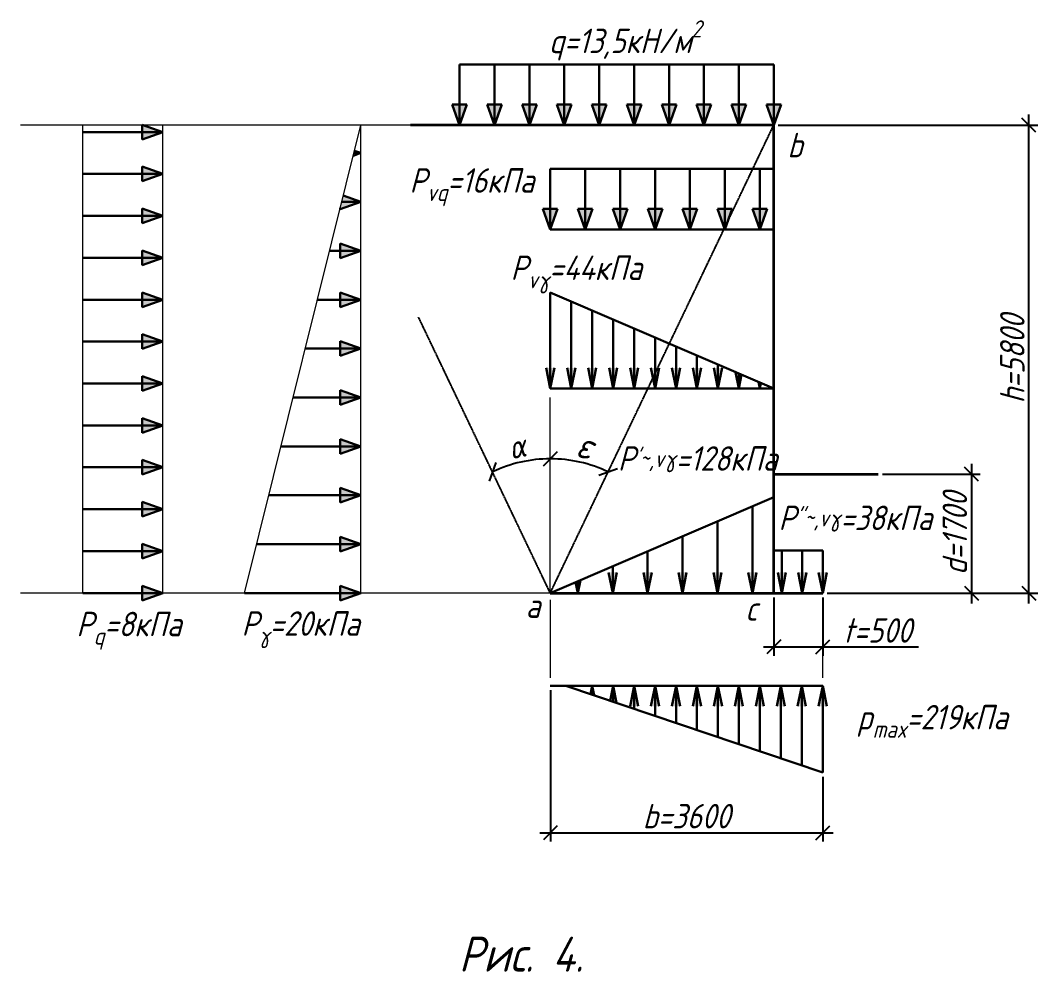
# Model space of a CAD drawing. Header units: millimetres. Extents: x -1004 to 900128, y -352756 to 107728.
# Drawn here: x 450403 to 464970, y -352024 to -338405 of the extents above; entities that cross this region are included whole.
import ezdxf

# ---------------------------------------------------------------- set-up
doc = ezdxf.new("R2010")
doc.units = ezdxf.units.MM
doc.linetypes.add('ACAD_ISO02W100', pattern=[15, 12, -3])
doc.linetypes.add('ACAD_ISO04W100', pattern=[30, 24, -3, 0, -3])
for name, color, linetype, lineweight in [('axles', 152, 'ACAD_ISO04W100', 20), ('basic', 95, 'Continuous', 30), ('hatch', 117, 'ACAD_ISO02W100', 25), ('size', 45, 'Continuous', 20), ('text', 13, 'Continuous', 20), ('thick', 42, 'Continuous', 35), ('thin', 153, 'Continuous', 18)]:
    doc.layers.add(name, color=color, linetype=linetype, lineweight=lineweight)
doc.styles.add('Structures', font='isocpeur.ttf', dxfattribs={"width": 0.85, "oblique": 15})
doc.styles.add('structures 5', font='isocpeur.ttf', dxfattribs={"width": 0.85, "oblique": 15, "height": 5})
doc.dimstyles.new('structures 3.5', dxfattribs={"dimtxt": 3.5, "dimasz": 2, "dimexe": 1.25, "dimexo": 0.625, "dimtad": 1, "dimtxsty": 'Structures', "dimblk": 'OBLIQUE', "dimcen": 2.5, "dimdle": 1.5, "dimadec": 0, "dimazin": 0, "dimtfac": 1, "dimtmove": 0, "dimatfit": 3, "dimfxl": 1, "dimarcsym": 0})

# ---------------------------------------------------------------- blocks, each defined once
blk = doc.blocks.new('_Oblique')
at = {"color": 0, "linetype": 'ByBlock', "lineweight": -2}
blk.add_line((-0.5, -0.5), (0.5, 0.5), dxfattribs=at)
blk = doc.blocks.new('*D1487')
at = {"layer": 'Defpoints', "color": 0, "transparency": 16777216}
for p in [(462687, -344904), (461892, -346604), (464022, -346604)]:
    blk.add_point(p, dxfattribs=at)
at = {"layer": 'size', "color": 0, "lineweight": -2, "transparency": 16777216}
for p, q in [((464022, -344754), (464022, -346754)), ((462749, -344904), (464147, -344904)), ((461954, -346604), (464147, -346604))]:
    blk.add_line(p, q, dxfattribs=at)
at = {"layer": 'size', "color": 0, "lineweight": -2, "transparency": 16777216, "xscale": 200, "yscale": 200, "zscale": 200}
for p, rotation in [((464022, -344904), 90), ((464022, -346604), 270)]:
    blk.add_blockref('_Oblique', p, dxfattribs=dict(at, rotation=rotation))
at = {"layer": 'size', "color": 0, "transparency": 16777216, "insert": (463784, -345754), "char_height": 350, "attachment_point": 5, "rotation": 90, "style": 'Structures'}
blk.add_mtext('d=1700', dxfattribs=at)
blk = doc.blocks.new('*D1488')
at = {"layer": 'Defpoints', "color": 0, "transparency": 16777216}
for p in [(461192, -346604), (461892, -346604), (461892, -347376)]:
    blk.add_point(p, dxfattribs=at)
at = {"layer": 'size', "color": 0, "lineweight": -2, "transparency": 16777216}
for p, q in [((461192, -346667), (461192, -347501)), ((461892, -346667), (461892, -347501)), ((461042, -347376), (461892, -347376)), ((461892, -347376), (463262, -347376))]:
    blk.add_line(p, q, dxfattribs=at)
at = {"layer": 'size', "color": 0, "lineweight": -2, "transparency": 16777216, "xscale": 200, "yscale": 200, "zscale": 200, "rotation": 180}
blk.add_blockref('_Oblique', (461192, -347376), dxfattribs=at)
at = {"layer": 'size', "color": 0, "lineweight": -2, "transparency": 16777216, "xscale": 200, "yscale": 200, "zscale": 200}
blk.add_blockref('_Oblique', (461892, -347376), dxfattribs=at)
at = {"layer": 'size', "color": 0, "transparency": 16777216, "insert": (462677, -347139), "char_height": 350, "attachment_point": 5, "style": 'Structures'}
blk.add_mtext('t=500', dxfattribs=at)
blk = doc.blocks.new('*D1489')
at = {"layer": 'Defpoints', "color": 0, "transparency": 16777216}
for p in [(461192, -339904), (464845, -339904), (461892, -346604)]:
    blk.add_point(p, dxfattribs=at)
at = {"layer": 'size', "color": 0, "lineweight": -2, "transparency": 16777216}
for p, q in [((464845, -346754), (464845, -339754)), ((461254, -339904), (464970, -339904)), ((461954, -346604), (464970, -346604))]:
    blk.add_line(p, q, dxfattribs=at)
at = {"layer": 'size', "color": 0, "lineweight": -2, "transparency": 16777216, "xscale": 200, "yscale": 200, "zscale": 200}
for p, rotation in [((464845, -339904), 90), ((464845, -346604), 270)]:
    blk.add_blockref('_Oblique', p, dxfattribs=dict(at, rotation=rotation))
at = {"layer": 'size', "color": 0, "transparency": 16777216, "insert": (464607, -343254), "char_height": 350, "attachment_point": 5, "rotation": 90, "style": 'Structures'}
blk.add_mtext('h=5800', dxfattribs=at)
blk = doc.blocks.new('*D1490')
at = {"layer": 'Defpoints', "color": 0, "transparency": 16777216}
for p in [(461192, -339904), (457992, -343803), (458276, -344703), (457992, -346604), (457992, -346604)]:
    blk.add_point(p, dxfattribs=at)
at = {"layer": 'size', "color": 0, "lineweight": -2, "transparency": 16777216}
blk.add_arc((457992, -346604), 1922, 64.4703, 90, dxfattribs=at)
at = {"layer": 'size', "color": 0, "lineweight": -2, "transparency": 16777216, "xscale": 200, "yscale": 200, "zscale": 200}
for p, rotation in [((457992, -344682), 179.9999999999999), ((458820, -344870), 334.4703020094668)]:
    blk.add_blockref('_Oblique', p, dxfattribs=dict(at, rotation=rotation))
at = {"layer": 'size', "color": 0, "transparency": 16777216, "insert": (458494, -344489), "char_height": 350, "attachment_point": 5, "rotation": 346.6245, "style": 'Structures'}
blk.add_mtext('{\\H1.08333x;ε}', dxfattribs=at)
blk = doc.blocks.new('*D1491')
at = {"layer": 'Defpoints', "color": 0, "transparency": 16777216}
for p in [(454792, -339904), (457992, -340154), (457707, -344703), (457992, -346604), (457992, -346604)]:
    blk.add_point(p, dxfattribs=at)
at = {"layer": 'size', "color": 0, "lineweight": -2, "transparency": 16777216}
blk.add_arc((457992, -346604), 1922, 90, 115.5297, dxfattribs=at)
at = {"layer": 'size', "color": 0, "lineweight": -2, "transparency": 16777216, "xscale": 200, "yscale": 200, "zscale": 200}
blk.add_blockref('_Oblique', (457992, -344682), dxfattribs=at)
at = {"layer": 'size', "color": 0, "lineweight": -2, "transparency": 16777216, "xscale": 200, "yscale": 200, "zscale": 200, "rotation": 205.5296979905335}
blk.add_blockref('_Oblique', (457163, -344870), dxfattribs=at)
at = {"layer": 'size', "color": 0, "transparency": 16777216, "insert": (457516, -344505), "char_height": 350, "width": 756.43, "attachment_point": 5, "rotation": 12.7648, "style": 'Structures'}
blk.add_mtext('{\\H0.95833x;α}', dxfattribs=at)
blk = doc.blocks.new('*D1492')
at = {"layer": 'Defpoints', "color": 0, "transparency": 16777216}
for p in [(457992, -347931), (461892, -349173), (461892, -350036)]:
    blk.add_point(p, dxfattribs=at)
at = {"layer": 'size', "color": 0, "lineweight": -2, "transparency": 16777216}
for p, q in [((457992, -347993), (457992, -350161)), ((461892, -349235), (461892, -350161)), ((457842, -350036), (462042, -350036))]:
    blk.add_line(p, q, dxfattribs=at)
at = {"layer": 'size', "color": 0, "lineweight": -2, "transparency": 16777216, "xscale": 200, "yscale": 200, "zscale": 200, "rotation": 180}
blk.add_blockref('_Oblique', (457992, -350036), dxfattribs=at)
at = {"layer": 'size', "color": 0, "lineweight": -2, "transparency": 16777216, "xscale": 200, "yscale": 200, "zscale": 200}
blk.add_blockref('_Oblique', (461892, -350036), dxfattribs=at)
at = {"layer": 'size', "color": 0, "transparency": 16777216, "insert": (459942, -349798), "char_height": 350, "attachment_point": 5, "style": 'Structures'}
blk.add_mtext('b=3600', dxfattribs=at)

msp = doc.modelspace()

# ---------------------------------------------------------------- hatches: boundary and pattern name
at = {"layer": 'basic'}
h = msp.add_hatch(color=256, dxfattribs=at)
h.dxf.hatch_style = 1
h.paths.add_polyline_path([(456586.585, -339609.394), (456691.51, -339904.051), (456691.51, -339609.394)])
h.paths.add_polyline_path([(456691.51, -339609.394), (456691.51, -339904.051), (456796.435, -339609.394)])
h = msp.add_hatch(color=256, dxfattribs=at)
h.dxf.hatch_style = 1
h.paths.add_polyline_path([(457086.585, -339609.394), (457191.51, -339904.051), (457191.51, -339609.394)])
h.paths.add_polyline_path([(457191.51, -339609.394), (457191.51, -339904.051), (457296.435, -339609.394)])
h = msp.add_hatch(color=256, dxfattribs=at)
h.dxf.hatch_style = 1
h.paths.add_polyline_path([(457586.585, -339609.394), (457691.51, -339904.051), (457691.51, -339609.394)])
h.paths.add_polyline_path([(457691.51, -339609.394), (457691.51, -339904.051), (457796.435, -339609.394)])
h = msp.add_hatch(color=256, dxfattribs=at)
h.dxf.hatch_style = 1
h.paths.add_polyline_path([(458086.585, -339609.394), (458191.51, -339904.051), (458191.51, -339609.394)])
h.paths.add_polyline_path([(458191.51, -339609.394), (458191.51, -339904.051), (458296.435, -339609.394)])
h = msp.add_hatch(color=256, dxfattribs=at)
h.dxf.hatch_style = 1
h.paths.add_polyline_path([(458586.585, -339609.394), (458691.51, -339904.051), (458691.51, -339609.394)])
h.paths.add_polyline_path([(458691.51, -339609.394), (458691.51, -339904.051), (458796.435, -339609.394)])
h = msp.add_hatch(color=256, dxfattribs=at)
h.dxf.hatch_style = 1
h.paths.add_polyline_path([(459086.585, -339609.394), (459191.51, -339904.051), (459191.51, -339609.394)])
h.paths.add_polyline_path([(459191.51, -339609.394), (459191.51, -339904.051), (459296.435, -339609.394)])
h = msp.add_hatch(color=256, dxfattribs=at)
h.dxf.hatch_style = 1
h.paths.add_polyline_path([(459586.585, -339609.394), (459691.51, -339904.051), (459691.51, -339609.394)])
h.paths.add_polyline_path([(459691.51, -339609.394), (459691.51, -339904.051), (459796.435, -339609.394)])
h = msp.add_hatch(color=256, dxfattribs=at)
h.dxf.hatch_style = 1
h.paths.add_polyline_path([(460086.585, -339609.394), (460191.51, -339904.051), (460191.51, -339609.394)])
h.paths.add_polyline_path([(460191.51, -339609.394), (460191.51, -339904.051), (460296.435, -339609.394)])
h = msp.add_hatch(color=256, dxfattribs=at)
h.dxf.hatch_style = 1
h.paths.add_polyline_path([(460586.585, -339609.394), (460691.51, -339904.051), (460691.51, -339609.394)])
h.paths.add_polyline_path([(460691.51, -339609.394), (460691.51, -339904.051), (460796.435, -339609.394)])
h = msp.add_hatch(color=256, dxfattribs=at)
h.dxf.hatch_style = 1
h.paths.add_polyline_path([(461086.585, -339609.394), (461191.51, -339904.051), (461191.51, -339609.394)])
h.paths.add_polyline_path([(461191.51, -339609.394), (461191.51, -339904.051), (461296.435, -339609.394)])
h = msp.add_hatch(color=256, dxfattribs=at)
h.dxf.hatch_style = 1
h.paths.add_polyline_path([(452146.529, -339899.125), (452441.186, -340004.051), (452146.529, -340004.051)])
h.paths.add_polyline_path([(452146.529, -340004.051), (452441.186, -340004.051), (452146.529, -340108.976)])
h = msp.add_hatch(color=256, dxfattribs=at)
h.dxf.hatch_style = 1
h.paths.add_polyline_path([(455185.182, -340271.565), (455177.118, -340304.051), (455276.411, -340304.051)])
h.paths.add_polyline_path([(455276.411, -340304.051), (455177.118, -340304.051), (455167.49, -340342.837)])
h.paths.add_polyline_path([(455276.411, -341004.051), (455003.356, -341004.051), (454991.353, -341052.404), (455016.388, -341096.643)])
h.paths.add_polyline_path([(455025.532, -340914.714), (455003.356, -341004.051), (455276.411, -341004.051)])
h.paths.add_polyline_path([(454991.353, -341052.404), (454981.755, -341091.071), (454981.755, -341108.976), (455016.388, -341096.643)])
h = msp.add_hatch(color=256, dxfattribs=at)
h.dxf.hatch_style = 1
h.paths.add_polyline_path([(452146.529, -340499.125), (452441.186, -340604.051), (452146.529, -340604.051)])
h.paths.add_polyline_path([(452146.529, -340604.051), (452441.186, -340604.051), (452146.529, -340708.976)])
h = msp.add_hatch(color=256, dxfattribs=at)
h.dxf.hatch_style = 1
h.paths.add_polyline_path([(452146.529, -341099.125), (452441.186, -341204.051), (452146.529, -341204.051)])
h.paths.add_polyline_path([(452146.529, -341204.051), (452441.186, -341204.051), (452146.529, -341308.976)])
h = msp.add_hatch(color=256, dxfattribs=at)
h.dxf.hatch_style = 1
h.paths.add_polyline_path([(457886.585, -341102.848), (457991.51, -341397.504), (457991.51, -341102.848)])
h.paths.add_polyline_path([(457991.51, -341102.848), (457991.51, -341397.504), (458096.435, -341102.848)])
h = msp.add_hatch(color=256, dxfattribs=at)
h.dxf.hatch_style = 1
h.paths.add_polyline_path([(458386.585, -341102.848), (458491.51, -341397.504), (458491.51, -341102.848)])
h.paths.add_polyline_path([(458491.51, -341102.848), (458491.51, -341397.504), (458596.435, -341102.848)])
h = msp.add_hatch(color=256, dxfattribs=at)
h.dxf.hatch_style = 1
h.paths.add_polyline_path([(458886.585, -341102.848), (458991.51, -341397.504), (458991.51, -341102.848)])
h.paths.add_polyline_path([(458991.51, -341102.848), (458991.51, -341397.504), (459096.435, -341102.848)])
h = msp.add_hatch(color=256, dxfattribs=at)
h.dxf.hatch_style = 1
h.paths.add_polyline_path([(459386.585, -341102.848), (459491.51, -341397.504), (459491.51, -341102.848)])
h.paths.add_polyline_path([(459491.51, -341102.848), (459491.51, -341397.504), (459596.435, -341102.848)])
h = msp.add_hatch(color=256, dxfattribs=at)
h.dxf.hatch_style = 1
h.paths.add_polyline_path([(459886.585, -341102.848), (459991.51, -341397.504), (459991.51, -341102.848)])
h.paths.add_polyline_path([(459991.51, -341102.848), (459991.51, -341397.504), (460096.435, -341102.848)])
h = msp.add_hatch(color=256, dxfattribs=at)
h.dxf.hatch_style = 1
h.paths.add_polyline_path([(460386.585, -341102.848), (460491.51, -341397.504), (460491.51, -341102.848)])
h.paths.add_polyline_path([(460491.51, -341102.848), (460491.51, -341397.504), (460596.435, -341102.848)])
h = msp.add_hatch(color=256, dxfattribs=at)
h.dxf.hatch_style = 1
h.paths.add_polyline_path([(460886.585, -341102.848), (460991.51, -341397.504), (460991.51, -341102.848)])
h.paths.add_polyline_path([(460991.51, -341102.848), (460991.51, -341397.504), (461096.435, -341102.848)])
h = msp.add_hatch(color=256, dxfattribs=at)
h.dxf.hatch_style = 1
h.paths.add_polyline_path([(452146.529, -341699.125), (452441.186, -341804.051), (452146.529, -341804.051)])
h.paths.add_polyline_path([(452146.529, -341804.051), (452441.186, -341804.051), (452146.529, -341908.976)])
h = msp.add_hatch(color=256, dxfattribs=at)
h.dxf.hatch_style = 1
h.paths.add_polyline_path([(454981.755, -341599.125), (455276.411, -341704.051), (454981.755, -341704.051)])
h.paths.add_polyline_path([(454981.755, -341704.051), (455276.411, -341704.051), (454981.755, -341808.976)])
h = msp.add_hatch(color=256, dxfattribs=at)
h.dxf.hatch_style = 1
h.paths.add_polyline_path([(452146.529, -342299.125), (452441.186, -342404.051), (452146.529, -342404.051)])
h.paths.add_polyline_path([(452146.529, -342404.051), (452441.186, -342404.051), (452146.529, -342508.976)])
h = msp.add_hatch(color=256, dxfattribs=at)
h.dxf.hatch_style = 1
h.paths.add_polyline_path([(454981.755, -342299.125), (455276.411, -342404.051), (454981.755, -342404.051)])
h.paths.add_polyline_path([(454981.755, -342404.051), (455276.411, -342404.051), (454981.755, -342508.976)])
h = msp.add_hatch(color=256, dxfattribs=at)
h.dxf.hatch_style = 1
h.paths.add_polyline_path([(452146.529, -342899.125), (452441.186, -343004.051), (452146.529, -343004.051)])
h.paths.add_polyline_path([(452146.529, -343004.051), (452441.186, -343004.051), (452146.529, -343108.976)])
h = msp.add_hatch(color=256, dxfattribs=at)
h.dxf.hatch_style = 1
h.paths.add_polyline_path([(454981.755, -342999.125), (455276.411, -343104.051), (454981.755, -343104.051)])
h.paths.add_polyline_path([(454981.755, -343104.051), (455276.411, -343104.051), (454981.755, -343208.976)])
h = msp.add_hatch(color=256, dxfattribs=at)
h.dxf.hatch_style = 1
h.paths.add_polyline_path([(457932.778, -343380.214), (457991.51, -343380.214), (457991.51, -343674.87)])
h.paths.add_polyline_path([(457991.51, -343380.214), (458050.242, -343380.214), (457991.51, -343674.87)])
h = msp.add_hatch(color=256, dxfattribs=at)
h.dxf.hatch_style = 1
h.paths.add_polyline_path([(458232.778, -343380.214), (458291.51, -343380.214), (458291.51, -343674.87)])
h.paths.add_polyline_path([(458291.51, -343380.214), (458350.242, -343380.214), (458291.51, -343674.87)])
h = msp.add_hatch(color=256, dxfattribs=at)
h.dxf.hatch_style = 1
h.paths.add_polyline_path([(458532.778, -343380.214), (458591.51, -343380.214), (458591.51, -343674.87)])
h.paths.add_polyline_path([(458591.51, -343380.214), (458650.242, -343380.214), (458591.51, -343674.87)])
h = msp.add_hatch(color=256, dxfattribs=at)
h.dxf.hatch_style = 1
h.paths.add_polyline_path([(458832.778, -343380.214), (458891.51, -343380.214), (458891.51, -343674.87)])
h.paths.add_polyline_path([(458891.51, -343380.214), (458950.242, -343380.214), (458891.51, -343674.87)])
h = msp.add_hatch(color=256, dxfattribs=at)
h.dxf.hatch_style = 1
h.paths.add_polyline_path([(459132.778, -343380.214), (459191.51, -343380.214), (459191.51, -343674.87)])
h.paths.add_polyline_path([(459191.51, -343380.214), (459250.242, -343380.214), (459191.51, -343674.87)])
h = msp.add_hatch(color=256, dxfattribs=at)
h.dxf.hatch_style = 1
h.paths.add_polyline_path([(459432.778, -343380.214), (459491.51, -343380.214), (459491.51, -343674.87)])
h.paths.add_polyline_path([(459491.51, -343380.214), (459550.242, -343380.214), (459491.51, -343674.87)])
h = msp.add_hatch(color=256, dxfattribs=at)
h.dxf.hatch_style = 1
h.paths.add_polyline_path([(459732.778, -343380.214), (459791.51, -343380.214), (459791.51, -343674.87)])
h.paths.add_polyline_path([(459791.51, -343380.214), (459850.242, -343380.214), (459791.51, -343674.87)])
h = msp.add_hatch(color=256, dxfattribs=at)
h.dxf.hatch_style = 1
h.paths.add_polyline_path([(460032.778, -343380.214), (460091.51, -343380.214), (460091.51, -343674.87)])
h.paths.add_polyline_path([(460091.51, -343380.214), (460150.242, -343380.214), (460091.51, -343674.87)])
h = msp.add_hatch(color=256, dxfattribs=at)
h.dxf.hatch_style = 1
h.paths.add_polyline_path([(460332.778, -343380.214), (460391.51, -343380.214), (460391.51, -343674.87)])
h.paths.add_polyline_path([(460391.51, -343380.214), (460450.242, -343380.214), (460391.51, -343674.87)])
h = msp.add_hatch(color=256, dxfattribs=at)
h.dxf.hatch_style = 1
h.paths.add_polyline_path([(460730.924, -343477.131), (460691.51, -343460.209), (460691.51, -343674.87)])
h.paths.add_polyline_path([(460691.51, -343460.209), (460644.719, -343440.121), (460691.51, -343674.87)])
h.paths.add_polyline_path([(461007.276, -343595.774), (460991.51, -343589.006), (460991.51, -343674.87)])
h.paths.add_polyline_path([(460991.51, -343589.006), (460972.794, -343580.971), (460991.51, -343674.87)])
h = msp.add_hatch(color=256, dxfattribs=at)
h.dxf.hatch_style = 1
h.paths.add_polyline_path([(452146.529, -343499.125), (452441.186, -343604.051), (452146.529, -343604.051)])
h.paths.add_polyline_path([(452146.529, -343604.051), (452441.186, -343604.051), (452146.529, -343708.976)])
h = msp.add_hatch(color=256, dxfattribs=at)
h.dxf.hatch_style = 1
h.paths.add_polyline_path([(454981.755, -343699.125), (455276.411, -343804.051), (454981.755, -343804.051)])
h.paths.add_polyline_path([(454981.755, -343804.051), (455276.411, -343804.051), (454981.755, -343908.976)])
h = msp.add_hatch(color=256, dxfattribs=at)
h.dxf.hatch_style = 1
h.paths.add_polyline_path([(452146.529, -344099.125), (452441.186, -344204.051), (452146.529, -344204.051)])
h.paths.add_polyline_path([(452146.529, -344204.051), (452441.186, -344204.051), (452146.529, -344308.976)])
h = msp.add_hatch(color=256, dxfattribs=at)
h.dxf.hatch_style = 1
h.paths.add_polyline_path([(454981.755, -344399.125), (455276.411, -344504.051), (454981.755, -344504.051)])
h.paths.add_polyline_path([(454981.755, -344504.051), (455276.411, -344504.051), (454981.755, -344608.976)])
h = msp.add_hatch(color=256, dxfattribs=at)
h.dxf.hatch_style = 1
h.paths.add_polyline_path([(452146.529, -344699.125), (452441.186, -344804.051), (452146.529, -344804.051)])
h.paths.add_polyline_path([(452146.529, -344804.051), (452441.186, -344804.051), (452146.529, -344908.976)])
h = msp.add_hatch(color=256, dxfattribs=at)
h.dxf.hatch_style = 1
h.paths.add_polyline_path([(454981.755, -345099.125), (455276.411, -345204.051), (454981.755, -345204.051)])
h.paths.add_polyline_path([(454981.755, -345204.051), (455276.411, -345204.051), (454981.755, -345308.976)])
h = msp.add_hatch(color=256, dxfattribs=at)
h.dxf.hatch_style = 1
h.paths.add_polyline_path([(452146.529, -345299.125), (452441.186, -345404.051), (452146.529, -345404.051)])
h.paths.add_polyline_path([(452146.529, -345404.051), (452441.186, -345404.051), (452146.529, -345508.976)])
h = msp.add_hatch(color=256, dxfattribs=at)
h.dxf.hatch_style = 1
h.paths.add_polyline_path([(454981.755, -345799.125), (455276.411, -345904.051), (454981.755, -345904.051)])
h.paths.add_polyline_path([(454981.755, -345904.051), (455276.411, -345904.051), (454981.755, -346008.976)])
h = msp.add_hatch(color=256, dxfattribs=at)
h.dxf.hatch_style = 1
h.paths.add_polyline_path([(452146.529, -345899.125), (452441.186, -346004.051), (452146.529, -346004.051)])
h.paths.add_polyline_path([(452146.529, -346004.051), (452441.186, -346004.051), (452146.529, -346108.976)])
h = msp.add_hatch(color=256, dxfattribs=at)
h.dxf.hatch_style = 1
h.paths.add_polyline_path([(458943.895, -346309.394), (458885.163, -346309.394), (458885.163, -346604.051)])
h.paths.add_polyline_path([(458885.163, -346309.394), (458826.431, -346309.394), (458885.163, -346604.051)])
h = msp.add_hatch(color=256, dxfattribs=at)
h.dxf.hatch_style = 1
h.paths.add_polyline_path([(459443.895, -346309.394), (459385.163, -346309.394), (459385.163, -346604.051)])
h.paths.add_polyline_path([(459385.163, -346309.394), (459326.431, -346309.394), (459385.163, -346604.051)])
h = msp.add_hatch(color=256, dxfattribs=at)
h.dxf.hatch_style = 1
h.paths.add_polyline_path([(459943.895, -346309.394), (459885.163, -346309.394), (459885.163, -346604.051)])
h.paths.add_polyline_path([(459885.163, -346309.394), (459826.431, -346309.394), (459885.163, -346604.051)])
h = msp.add_hatch(color=256, dxfattribs=at)
h.dxf.hatch_style = 1
h.paths.add_polyline_path([(460443.895, -346309.394), (460385.163, -346309.394), (460385.163, -346604.051)])
h.paths.add_polyline_path([(460385.163, -346309.394), (460326.431, -346309.394), (460385.163, -346604.051)])
h = msp.add_hatch(color=256, dxfattribs=at)
h.dxf.hatch_style = 1
h.paths.add_polyline_path([(460943.895, -346309.394), (460885.163, -346309.394), (460885.163, -346604.051)])
h.paths.add_polyline_path([(460885.163, -346309.394), (460826.431, -346309.394), (460885.163, -346604.051)])
h = msp.add_hatch(color=256, dxfattribs=at)
h.dxf.hatch_style = 1
h.paths.add_polyline_path([(461364.821, -346309.394), (461306.089, -346309.394), (461306.089, -346604.051)])
h.paths.add_polyline_path([(461306.089, -346309.394), (461247.357, -346309.394), (461306.089, -346604.051)])
h = msp.add_hatch(color=256, dxfattribs=at)
h.dxf.hatch_style = 1
h.paths.add_polyline_path([(461657.531, -346309.394), (461598.8, -346309.394), (461598.8, -346604.051)])
h.paths.add_polyline_path([(461598.8, -346309.394), (461540.068, -346309.394), (461598.8, -346604.051)])
h = msp.add_hatch(color=256, dxfattribs=at)
h.dxf.hatch_style = 1
h.paths.add_polyline_path([(461950.242, -346309.394), (461891.51, -346309.394), (461891.51, -346604.051)])
h.paths.add_polyline_path([(461891.51, -346309.394), (461832.778, -346309.394), (461891.51, -346604.051)])
h = msp.add_hatch(color=256, dxfattribs=at)
h.dxf.hatch_style = 1
h.paths.add_polyline_path([(452146.529, -346499.125), (452441.186, -346604.051), (452146.529, -346604.051)])
h.paths.add_polyline_path([(452146.529, -346604.051), (452441.186, -346604.051), (452146.529, -346708.976)])
h = msp.add_hatch(color=256, dxfattribs=at)
h.dxf.hatch_style = 1
h.paths.add_polyline_path([(454981.755, -346499.125), (455276.411, -346604.051), (454981.755, -346604.051)])
h.paths.add_polyline_path([(454981.755, -346604.051), (455276.411, -346604.051), (454981.755, -346708.976)])
h = msp.add_hatch(color=256, dxfattribs=at)
h.dxf.hatch_style = 1
h.paths.add_polyline_path([(458422.002, -346419.231), (458385.163, -346435.047), (458385.163, -346604.051)])
h.paths.add_polyline_path([(458385.163, -346435.047), (458354.132, -346448.369), (458385.163, -346604.051)])
h = msp.add_hatch(color=256, dxfattribs=at)
h.dxf.hatch_style = 1
h.paths.add_polyline_path([(458891.51, -347930.504), (458891.51, -348160.061), (458940.567, -348176.622)])
h.paths.add_polyline_path([(458891.51, -347930.504), (458848.639, -348145.588), (458891.51, -348160.061)])
h.paths.add_polyline_path([(458591.51, -347930.504), (458591.51, -348058.786), (458618.924, -348068.04)])
h.paths.add_polyline_path([(458591.51, -347930.504), (458567.552, -348050.698), (458591.51, -348058.786)])
h.paths.add_polyline_path([(458291.51, -347930.504), (458286.466, -347955.808), (458291.51, -347957.511)])
h.paths.add_polyline_path([(458291.51, -347930.504), (458291.51, -347957.511), (458297.281, -347959.459)])
h = msp.add_hatch(color=256, dxfattribs=at)
h.dxf.hatch_style = 1
h.paths.add_polyline_path([(459132.778, -348225.16), (459191.51, -348225.16), (459191.51, -347930.504)])
h.paths.add_polyline_path([(459191.51, -348225.16), (459250.242, -348225.16), (459191.51, -347930.504)])
h = msp.add_hatch(color=256, dxfattribs=at)
h.dxf.hatch_style = 1
h.paths.add_polyline_path([(459432.778, -348225.16), (459491.51, -348225.16), (459491.51, -347930.504)])
h.paths.add_polyline_path([(459491.51, -348225.16), (459550.242, -348225.16), (459491.51, -347930.504)])
h = msp.add_hatch(color=256, dxfattribs=at)
h.dxf.hatch_style = 1
h.paths.add_polyline_path([(459732.778, -348225.16), (459791.51, -348225.16), (459791.51, -347930.504)])
h.paths.add_polyline_path([(459791.51, -348225.16), (459850.242, -348225.16), (459791.51, -347930.504)])
h = msp.add_hatch(color=256, dxfattribs=at)
h.dxf.hatch_style = 1
h.paths.add_polyline_path([(460032.778, -348225.16), (460091.51, -348225.16), (460091.51, -347930.504)])
h.paths.add_polyline_path([(460091.51, -348225.16), (460150.242, -348225.16), (460091.51, -347930.504)])
h = msp.add_hatch(color=256, dxfattribs=at)
h.dxf.hatch_style = 1
h.paths.add_polyline_path([(460332.778, -348225.16), (460391.51, -348225.16), (460391.51, -347930.504)])
h.paths.add_polyline_path([(460391.51, -348225.16), (460450.242, -348225.16), (460391.51, -347930.504)])
h = msp.add_hatch(color=256, dxfattribs=at)
h.dxf.hatch_style = 1
h.paths.add_polyline_path([(460632.778, -348225.16), (460691.51, -348225.16), (460691.51, -347930.504)])
h.paths.add_polyline_path([(460691.51, -348225.16), (460750.242, -348225.16), (460691.51, -347930.504)])
h = msp.add_hatch(color=256, dxfattribs=at)
h.dxf.hatch_style = 1
h.paths.add_polyline_path([(460932.778, -348225.16), (460991.51, -348225.16), (460991.51, -347930.504)])
h.paths.add_polyline_path([(460991.51, -348225.16), (461050.242, -348225.16), (460991.51, -347930.504)])
h = msp.add_hatch(color=256, dxfattribs=at)
h.dxf.hatch_style = 1
h.paths.add_polyline_path([(461232.778, -348225.16), (461291.51, -348225.16), (461291.51, -347930.504)])
h.paths.add_polyline_path([(461291.51, -348225.16), (461350.242, -348225.16), (461291.51, -347930.504)])
h = msp.add_hatch(color=256, dxfattribs=at)
h.dxf.hatch_style = 1
h.paths.add_polyline_path([(461532.778, -348225.16), (461591.51, -348225.16), (461591.51, -347930.504)])
h.paths.add_polyline_path([(461591.51, -348225.16), (461650.242, -348225.16), (461591.51, -347930.504)])
h = msp.add_hatch(color=256, dxfattribs=at)
h.dxf.hatch_style = 1
h.paths.add_polyline_path([(461832.778, -348225.16), (461891.51, -348225.16), (461891.51, -347930.504)])
h.paths.add_polyline_path([(461891.51, -348225.16), (461950.242, -348225.16), (461891.51, -347930.504)])

# ---------------------------------------------------------------- linework, layer by layer
at = {"layer": 'axles', "ltscale": 0.2}
for p, q in [((455989.794, -339904.051), (450403.186, -339904.051)), ((457991.51, -346604.051), (450403.186, -346604.051))]:
    msp.add_line(p, q, dxfattribs=at)
at = {"layer": 'basic'}
for p, q in [((456691.51, -339904.051), (456691.51, -339037.517)), ((461191.51, -339037.517), (456691.51, -339037.517)), ((457191.51, -339904.051), (457191.51, -339037.517)), ((457691.51, -339904.051), (457691.51, -339037.517)), ((458191.51, -339904.051), (458191.51, -339037.517)), ((458691.51, -339904.051), (458691.51, -339037.517)), ((459191.51, -339904.051), (459191.51, -339037.517)), ((459691.51, -339904.051), (459691.51, -339037.517)), ((460191.51, -339904.051), (460191.51, -339037.517)), ((460691.51, -339904.051), (460691.51, -339037.517)), ((461191.51, -339904.051), (461191.51, -339037.517)), ((456691.51, -339904.051), (456586.585, -339609.394)), ((456796.435, -339609.394), (456586.585, -339609.394)), ((456691.51, -339904.051), (456796.435, -339609.394)), ((457191.51, -339904.051), (457086.585, -339609.394)), ((457296.435, -339609.394), (457086.585, -339609.394)), ((457191.51, -339904.051), (457296.435, -339609.394)), ((457691.51, -339904.051), (457586.585, -339609.394)), ((457796.435, -339609.394), (457586.585, -339609.394)), ((457691.51, -339904.051), (457796.435, -339609.394)), ((458191.51, -339904.051), (458086.585, -339609.394)), ((458296.435, -339609.394), (458086.585, -339609.394)), ((458191.51, -339904.051), (458296.435, -339609.394)), ((458691.51, -339904.051), (458586.585, -339609.394)), ((458796.435, -339609.394), (458586.585, -339609.394)), ((458691.51, -339904.051), (458796.435, -339609.394)), ((459191.51, -339904.051), (459086.585, -339609.394)), ((459296.435, -339609.394), (459086.585, -339609.394)), ((459191.51, -339904.051), (459296.435, -339609.394)), ((459691.51, -339904.051), (459586.585, -339609.394)), ((459796.435, -339609.394), (459586.585, -339609.394)), ((459691.51, -339904.051), (459796.435, -339609.394)), ((460191.51, -339904.051), (460086.585, -339609.394)), ((460296.435, -339609.394), (460086.585, -339609.394)), ((460191.51, -339904.051), (460296.435, -339609.394)), ((460691.51, -339904.051), (460586.585, -339609.394)), ((460796.435, -339609.394), (460586.585, -339609.394)), ((460691.51, -339904.051), (460796.435, -339609.394)), ((461191.51, -339904.051), (461086.585, -339609.394)), ((461296.435, -339609.394), (461086.585, -339609.394)), ((461191.51, -339904.051), (461296.435, -339609.394)), ((452441.186, -340004.051), (452146.529, -339899.125)), ((452146.529, -340108.976), (452146.529, -339899.125)), ((452441.186, -340004.051), (451299.319, -340004.051)), ((452441.186, -340004.051), (452146.529, -340108.976)), ((455276.411, -340304.051), (455185.182, -340271.565)), ((455276.411, -340304.051), (455167.49, -340342.837)), ((455276.411, -340304.051), (455177.118, -340304.051)), ((452441.186, -340604.051), (452146.529, -340499.125)), ((452146.529, -340708.976), (452146.529, -340499.125)), ((457991.51, -341397.504), (457991.51, -340530.971)), ((457991.51, -340530.971), (461191.51, -340530.971)), ((458491.51, -341397.504), (458491.51, -340530.971)), ((458991.51, -341397.504), (458991.51, -340530.971)), ((459491.51, -341397.504), (459491.51, -340530.971)), ((459991.51, -341397.504), (459991.51, -340530.971)), ((460491.51, -341397.504), (460491.51, -340530.971)), ((460991.51, -341397.504), (460991.51, -340530.971)), ((452441.186, -340604.051), (451299.319, -340604.051)), ((452441.186, -340604.051), (452146.529, -340708.976)), ((455276.411, -341004.051), (455025.532, -340914.714)), ((452441.186, -341204.051), (452146.529, -341099.125)), ((452146.529, -341308.976), (452146.529, -341099.125)), ((455276.411, -341004.051), (454981.755, -341108.976)), ((454981.755, -341108.976), (454981.755, -341091.071)), ((455276.411, -341004.051), (455003.356, -341004.051)), ((457991.51, -341397.504), (457886.585, -341102.848)), ((458096.435, -341102.848), (457886.585, -341102.848)), ((457991.51, -341397.504), (458096.435, -341102.848)), ((458491.51, -341397.504), (458386.585, -341102.848)), ((458596.435, -341102.848), (458386.585, -341102.848)), ((458491.51, -341397.504), (458596.435, -341102.848)), ((458991.51, -341397.504), (458886.585, -341102.848)), ((459096.435, -341102.848), (458886.585, -341102.848)), ((458991.51, -341397.504), (459096.435, -341102.848)), ((459491.51, -341397.504), (459386.585, -341102.848)), ((459596.435, -341102.848), (459386.585, -341102.848)), ((459491.51, -341397.504), (459596.435, -341102.848)), ((459991.51, -341397.504), (459886.585, -341102.848)), ((460096.435, -341102.848), (459886.585, -341102.848)), ((459991.51, -341397.504), (460096.435, -341102.848)), ((460491.51, -341397.504), (460386.585, -341102.848)), ((460596.435, -341102.848), (460386.585, -341102.848)), ((460491.51, -341397.504), (460596.435, -341102.848)), ((460991.51, -341397.504), (460886.585, -341102.848)), ((461096.435, -341102.848), (460886.585, -341102.848)), ((460991.51, -341397.504), (461096.435, -341102.848)), ((452441.186, -341204.051), (451299.319, -341204.051)), ((452441.186, -341204.051), (452146.529, -341308.976)), ((461191.51, -341397.504), (457991.51, -341397.504)), ((452441.186, -341804.051), (452146.529, -341699.125)), ((452146.529, -341908.976), (452146.529, -341699.125)), ((455276.411, -341704.051), (454829.594, -341704.051)), ((455276.411, -341704.051), (454981.755, -341599.125)), ((454981.755, -341808.976), (454981.755, -341599.125)), ((455276.411, -341704.051), (454981.755, -341808.976)), ((452441.186, -341804.051), (451299.319, -341804.051)), ((452441.186, -341804.051), (452146.529, -341908.976)), ((452441.186, -342404.051), (452146.529, -342299.125)), ((452146.529, -342508.976), (452146.529, -342299.125)), ((455276.411, -342404.051), (454981.755, -342299.125)), ((454981.755, -342508.976), (454981.755, -342299.125)), ((461191.51, -343674.87), (457991.51, -342301.04)), ((457991.51, -343674.87), (457991.51, -342301.04)), ((452441.186, -342404.051), (451299.319, -342404.051)), ((452441.186, -342404.051), (452146.529, -342508.976)), ((455276.411, -342404.051), (454655.831, -342404.051)), ((455276.411, -342404.051), (454981.755, -342508.976)), ((458291.51, -343674.87), (458291.51, -342429.836)), ((458591.51, -343674.87), (458591.51, -342558.633)), ((458891.51, -343674.87), (458891.51, -342687.43)), ((459191.51, -343674.87), (459191.51, -342816.226)), ((452441.186, -343004.051), (451299.319, -343004.051)), ((452441.186, -343004.051), (452146.529, -342899.125)), ((452146.529, -343108.976), (452146.529, -342899.125)), ((452441.186, -343004.051), (452146.529, -343108.976)), ((455276.411, -343104.051), (454981.755, -342999.125)), ((454981.755, -343208.976), (454981.755, -342999.125)), ((459491.51, -343674.87), (459491.51, -342945.023)), ((455276.411, -343104.051), (454482.069, -343104.051)), ((455276.411, -343104.051), (454981.755, -343208.976)), ((459791.51, -343674.87), (459791.51, -343073.819)), ((460091.51, -343674.87), (460091.51, -343202.616)), ((460391.51, -343674.87), (460391.51, -343331.413)), ((457991.51, -343674.87), (457932.778, -343380.214)), ((457991.51, -343674.87), (458050.242, -343380.214)), ((458291.51, -343674.87), (458232.778, -343380.214)), ((458291.51, -343674.87), (458350.242, -343380.214)), ((458591.51, -343674.87), (458532.778, -343380.214)), ((458591.51, -343674.87), (458650.242, -343380.214)), ((458891.51, -343674.87), (458832.778, -343380.214)), ((458891.51, -343674.87), (458950.242, -343380.214)), ((459191.51, -343674.87), (459132.778, -343380.214)), ((459191.51, -343674.87), (459250.242, -343380.214)), ((459491.51, -343674.87), (459432.778, -343380.214)), ((459491.51, -343674.87), (459550.242, -343380.214)), ((459791.51, -343674.87), (459732.778, -343380.214)), ((459791.51, -343674.87), (459850.242, -343380.214)), ((460091.51, -343674.87), (460032.778, -343380.214)), ((460091.51, -343674.87), (460150.242, -343380.214)), ((460391.51, -343674.87), (460332.778, -343380.214)), ((460391.51, -343674.87), (460450.242, -343380.214)), ((460691.51, -343674.87), (460644.719, -343440.121)), ((460691.51, -343674.87), (460691.51, -343460.209)), ((460691.51, -343674.87), (460730.924, -343477.131)), ((452441.186, -343604.051), (451299.319, -343604.051)), ((452441.186, -343604.051), (452146.529, -343499.125)), ((452146.529, -343708.976), (452146.529, -343499.125)), ((452441.186, -343604.051), (452146.529, -343708.976)), ((460991.51, -343674.87), (460972.794, -343580.971)), ((460991.51, -343674.87), (460991.51, -343589.006)), ((460991.51, -343674.87), (461007.276, -343595.774)), ((455276.411, -343804.051), (454981.755, -343699.125)), ((454981.755, -343908.976), (454981.755, -343699.125)), ((461191.51, -343674.87), (457991.51, -343674.87)), ((455276.411, -343804.051), (454308.306, -343804.051)), ((455276.411, -343804.051), (454981.755, -343908.976)), ((452441.186, -344204.051), (451299.319, -344204.051)), ((452441.186, -344204.051), (452146.529, -344099.125)), ((452146.529, -344308.976), (452146.529, -344099.125)), ((452441.186, -344204.051), (452146.529, -344308.976)), ((455276.411, -344504.051), (454981.755, -344399.125)), ((454981.755, -344608.976), (454981.755, -344399.125)), ((455276.411, -344504.051), (454134.544, -344504.051)), ((455276.411, -344504.051), (454981.755, -344608.976)), ((452441.186, -344804.051), (452146.529, -344699.125)), ((452146.529, -344908.976), (452146.529, -344699.125)), ((452441.186, -344804.051), (451299.319, -344804.051)), ((452441.186, -344804.051), (452146.529, -344908.976)), ((455276.411, -345204.051), (453960.782, -345204.051)), ((455276.411, -345204.051), (454981.755, -345099.125)), ((454981.755, -345308.976), (454981.755, -345099.125)), ((455276.411, -345204.051), (454981.755, -345308.976)), ((452441.186, -345404.051), (452146.529, -345299.125)), ((452146.529, -345508.976), (452146.529, -345299.125)), ((457991.51, -346604.051), (461191.51, -345230.22)), ((460885.163, -346604.051), (460885.163, -345361.741)), ((452441.186, -345404.051), (451299.319, -345404.051)), ((452441.186, -345404.051), (452146.529, -345508.976)), ((460385.163, -346604.051), (460385.163, -345576.402)), ((455276.411, -345904.051), (454981.755, -345799.125)), ((454981.755, -346008.976), (454981.755, -345799.125)), ((459885.163, -346604.051), (459885.163, -345791.063)), ((452441.186, -346004.051), (452146.529, -345899.125)), ((452146.529, -346108.976), (452146.529, -345899.125)), ((455276.411, -345904.051), (453787.019, -345904.051)), ((455276.411, -345904.051), (454981.755, -346008.976)), ((452441.186, -346004.051), (451299.319, -346004.051)), ((452441.186, -346004.051), (452146.529, -346108.976)), ((459385.163, -346604.051), (459385.163, -346005.725)), ((461891.51, -345996.449), (461191.51, -345996.449)), ((461306.089, -346604.051), (461306.089, -345996.449)), ((461598.8, -346604.051), (461598.8, -345996.449)), ((461891.51, -346604.051), (461891.51, -345996.449)), ((458885.163, -346604.051), (458885.163, -346220.386)), ((458885.163, -346604.051), (458826.431, -346309.394)), ((458885.163, -346604.051), (458943.895, -346309.394)), ((459385.163, -346604.051), (459326.431, -346309.394)), ((459385.163, -346604.051), (459443.895, -346309.394)), ((459885.163, -346604.051), (459826.431, -346309.394)), ((459885.163, -346604.051), (459943.895, -346309.394)), ((460385.163, -346604.051), (460326.431, -346309.394)), ((460385.163, -346604.051), (460443.895, -346309.394)), ((460885.163, -346604.051), (460826.431, -346309.394)), ((460885.163, -346604.051), (460943.895, -346309.394)), ((461306.089, -346604.051), (461247.357, -346309.394)), ((461306.089, -346604.051), (461364.821, -346309.394)), ((461598.8, -346604.051), (461540.068, -346309.394)), ((461598.8, -346604.051), (461657.531, -346309.394)), ((461891.51, -346604.051), (461832.778, -346309.394)), ((461891.51, -346604.051), (461950.242, -346309.394)), ((452441.186, -346604.051), (452146.529, -346499.125)), ((452146.529, -346708.976), (452146.529, -346499.125)), ((455276.411, -346604.051), (454981.755, -346499.125)), ((454981.755, -346708.976), (454981.755, -346499.125)), ((458385.163, -346604.051), (458354.132, -346448.369)), ((458385.163, -346604.051), (458422.002, -346419.231)), ((458385.163, -346604.051), (458385.163, -346435.047)), ((452441.186, -346604.051), (451299.319, -346604.051)), ((452441.186, -346604.051), (452146.529, -346708.976)), ((455276.411, -346604.051), (453613.257, -346604.051)), ((455276.411, -346604.051), (454981.755, -346708.976)), ((461891.51, -347930.504), (457991.51, -347930.504)), ((458211.51, -347930.504), (461891.51, -349172.813)), ((458291.51, -347930.504), (458286.466, -347955.808)), ((458291.51, -347930.504), (458291.51, -347957.511)), ((458291.51, -347930.504), (458297.281, -347959.459)), ((458591.51, -347930.504), (458567.552, -348050.698)), ((458591.51, -347930.504), (458591.51, -348058.786)), ((458591.51, -347930.504), (458618.924, -348068.04)), ((458891.51, -347930.504), (458848.639, -348145.588)), ((458891.51, -347930.504), (458891.51, -348160.061)), ((458891.51, -347930.504), (458940.567, -348176.622)), ((459191.51, -347930.504), (459132.778, -348225.16)), ((459191.51, -347930.504), (459191.51, -348261.336)), ((459191.51, -347930.504), (459250.242, -348225.16)), ((459491.51, -347930.504), (459432.778, -348225.16)), ((459491.51, -347930.504), (459491.51, -348362.611)), ((459491.51, -347930.504), (459550.242, -348225.16)), ((459791.51, -347930.504), (459732.778, -348225.16)), ((459791.51, -347930.504), (459791.51, -348463.887)), ((459791.51, -347930.504), (459850.242, -348225.16)), ((460091.51, -347930.504), (460032.778, -348225.16)), ((460091.51, -347930.504), (460091.51, -348565.162)), ((460091.51, -347930.504), (460150.242, -348225.16)), ((460391.51, -347930.504), (460332.778, -348225.16)), ((460391.51, -347930.504), (460391.51, -348666.437)), ((460391.51, -347930.504), (460450.242, -348225.16)), ((460691.51, -347930.504), (460632.778, -348225.16)), ((460691.51, -347930.504), (460691.51, -348767.712)), ((460691.51, -347930.504), (460750.242, -348225.16)), ((460991.51, -347930.504), (460932.778, -348225.16)), ((460991.51, -347930.504), (460991.51, -348868.987)), ((460991.51, -347930.504), (461050.242, -348225.16)), ((461291.51, -347930.504), (461232.778, -348225.16)), ((461291.51, -347930.504), (461291.51, -348970.263)), ((461291.51, -347930.504), (461350.242, -348225.16)), ((461591.51, -347930.504), (461532.778, -348225.16)), ((461591.51, -347930.504), (461591.51, -349071.538)), ((461591.51, -347930.504), (461650.242, -348225.16)), ((461891.51, -347930.504), (461832.778, -348225.16)), ((461891.51, -347930.504), (461891.51, -349172.813)), ((461891.51, -347930.504), (461950.242, -348225.16))]:
    msp.add_line(p, q, dxfattribs=at)
at = {"layer": 'hatch', "ltscale": 0.3}
for q in [(461191.51, -339904.051), (456105.773, -342655.788)]:
    msp.add_line((457991.51, -346604.051), q, dxfattribs=at)
at = {"layer": 'thick'}
for p, q in [((461191.51, -339904.051), (455989.794, -339904.051)), ((461191.51, -346604.051), (461191.51, -339904.051)), ((461191.51, -344904.051), (462686.833, -344904.051)), ((457991.51, -346604.051), (461891.51, -346604.051))]:
    msp.add_line(p, q, dxfattribs=at)
at = {"layer": 'thin'}
for p, q in [((451299.319, -346604.051), (451299.319, -339904.051)), ((452441.186, -346604.051), (452441.186, -339904.051)), ((453613.257, -346604.051), (455276.411, -339904.051)), ((455276.411, -346604.051), (455276.411, -339904.051)), ((457991.51, -346701.242), (457991.51, -347816.435)), ((461891.51, -347816.435), (461891.51, -346883.446))]:
    msp.add_line(p, q, dxfattribs=at)
at = {"layer": 'thin', "ltscale": 0.4}
msp.add_line((457991.51, -346604.051), (457991.51, -343802.906), dxfattribs=at)
at = {"layer": 'thin'}
for points in [[(461191.51, -339904.051), (455989.794, -339904.051)], [(461191.51, -344904.051), (462686.833, -344904.051)]]:
    msp.add_lwpolyline(points, dxfattribs=at)

# ---------------------------------------------------------------- texts
at = {"layer": 'text', "attachment_point": 5, "style": 'structures 5'}
for s, insert, char_height, width in [('\\A1;q=13,5кН/м{\\H0.7x;\\S2^ ;}', (459062.763, -338692.834), 350, 2511.65502), ('\\A1;b', (461495.779, -340191.02), 350, 350), ('\\A1;P{\\H0.7x;\\S^ vq;\\H1.42857x;=16кПа}', (456869.146, -340756.963), 350, 878.35728), ('\\A1;P{\\H0.7x;\\S^ vγ;\\H1.42857x;=44кПа}', (458363.946, -342006.54), 350, 878.35728), ("\\A1;P{\\H0.7x;\\S'~,vγ;\\H1.42857x;=128кПа}", (460101.805, -344714.909), 350, 878.35728), ('\\A1;P{\\H0.7x;\\S"~,vγ;\\H1.42857x;=38кПа}', (462359.963, -345565.073), 350, 878.35728), ('\\A1;a', (457742.497, -346783.983), 350, 350), ('\\A1;c', (460869.36, -346824.4), 350, 350), ('\\A1;P{\\H0.7x;\\S^ q;\\H1.42857x;=8кПа}', (451958.749, -347107.256), 350, 1905.54601), ('\\A1;P{\\H0.67083x;\\S^ γ;}=20кПа', (454416.737, -347093.92), 350, 1953.35942), ('\\A1;p{\\H0.7x;\\S^ max;}=219кПа', (463464.407, -348440.685), 350, 1724.15503), ('Рис. 4.', (457573.465, -351774.217), 500, 2515.89751)]:
    msp.add_mtext(s, dxfattribs=dict(at, insert=insert, char_height=char_height, width=width))

# ---------------------------------------------------------------- dimensions: what is measured, and where the dimension line sits
at = {"layer": 'size'}
for base, p1, p2, text, picture, middle in [((464844.703, -339904.051), (461891.51, -346604.051), (461191.51, -339904.051), 'h=5800', '*D1489', (464607.203, -343254.051)), ((464021.601, -346604.051), (462686.833, -344904.051), (461891.51, -346604.051), 'd=1700', '*D1487', (463784.101, -345754.051))]:
    dim = msp.add_linear_dim(base=base, p1=p1, p2=p2, angle=90, text=text, dimstyle='structures 3.5', dxfattribs=at)
    dim.commit()
    dim.dimension.update_dxf_attribs({"geometry": picture, "text_midpoint": middle})
dim = msp.add_angular_dim_2l(base=(457707.127, -344703.444), line1=((457991.51, -346604.051), (454791.51, -339904.051)), line2=((457991.51, -346604.051), (457991.51, -340154.051)), text='{\\H0.95833x;α}', dimstyle='structures 3.5', override={"dimscale": 0, "dimblk1": 'Oblique', "dimblk2": 'Oblique', "dimsah": 1}, dxfattribs=at)
dim.commit()
dim.dimension.update_dxf_attribs({"geometry": '*D1491', "text_midpoint": (457516.031, -344505.264)})
dim = msp.add_angular_dim_2l(base=(458275.893, -344703.444), line1=((457991.51, -346604.051), (461191.51, -339904.051)), line2=((457991.51, -346604.051), (457991.51, -343802.906)), text='{\\H1.08333x;ε}', dimstyle='structures 3.5', override={"dimscale": 0, "dimblk1": 'Oblique', "dimblk2": 'Oblique', "dimsah": 1}, dxfattribs=at)
dim.commit()
dim.dimension.update_dxf_attribs({"geometry": '*D1490', "text_midpoint": (458436.077, -344734.414), "dimtype": 162})
for base, p1, p2, text, picture, middle in [((461891.51, -347376.121), (461191.51, -346604.051), (461891.51, -346604.051), 't=500', '*D1488', (462676.901, -347138.621)), ((461891.51, -350035.772), (457991.51, -347930.504), (461891.51, -349172.813), 'b=3600', '*D1492', (459941.51, -349798.272))]:
    dim = msp.add_linear_dim(base=base, p1=p1, p2=p2, text=text, dimstyle='structures 3.5', dxfattribs=at)
    dim.commit()
    dim.dimension.update_dxf_attribs({"geometry": picture, "text_midpoint": middle})

doc.saveas('drawing.dxf')
